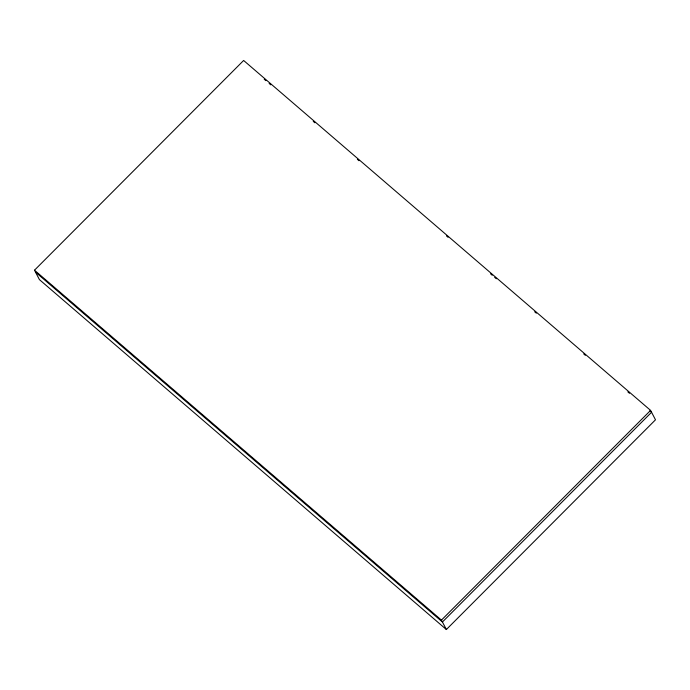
<?xml version="1.0" encoding="UTF-8"?>
<svg xmlns="http://www.w3.org/2000/svg" width="690" height="690" viewBox="0 0 690 690"><rect width="100%" height="100%" fill="white"/><g stroke="black" fill="none" stroke-linecap="round" stroke-linejoin="round"><path stroke-width="1.03" d="M34.5 270.204L243.63 60.47L650.584 410.386L655.5 419.796L446.37 629.53L39.416 279.614L34.5 270.204L441.445 620.112L446.37 629.53M441.445 620.112L650.584 410.386M264.227 79.221L265.866 80.627M269.135 83.438L270.765 84.836M313.26 121.38L314.89 122.786M357.386 159.321L359.016 160.727M446.456 235.902L448.086 237.308M490.581 273.844L492.22 275.25M494.67 277.363L496.3 278.769M534.707 311.785L536.346 313.191M583.74 353.944L585.37 355.35M627.866 391.886L629.504 393.291M649.928 410.861L651.567 412.266L442.428 622L35.483 272.093"/></g></svg>
